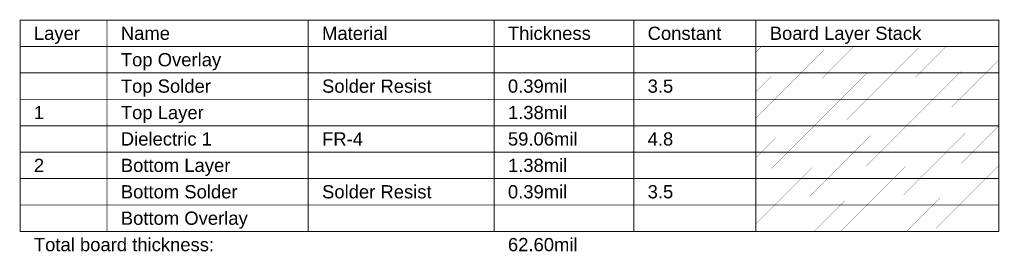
# Model space of a CAD drawing. Header units: inches. Extents: x -11 to 1110, y -7 to 455.
# Drawn here: x 707.7 to 1109.9, y 273.8 to 368.8 of the extents above; entities that cross this region are included whole.
import ezdxf

# ---------------------------------------------------------------- set-up
doc = ezdxf.new("R2010")
doc.units = ezdxf.units.IN
doc.layers.add('Fabrication Layer', color=56, linetype='Continuous')
doc.styles.add('Arial', font='', dxfattribs={"height": 0.2})
doc.styles.get('Arial').set_extended_font_data('Arial')

msp = doc.modelspace()

# ---------------------------------------------------------------- linework, layer by layer
at = {"layer": 'Fabrication Layer'}
for points in [[(707.91, 281.98, 0.381, 0.381, 0), (707.91, 368.61, 0.381, 0.381, 0)], [(707.91, 368.61, 0.381, 0.381, 0), (1109.7, 368.61, 0.381, 0.381, 0)], [(743.61, 281.98, 0.381, 0.381, 0), (743.61, 368.61, 0.381, 0.381, 0)], [(826.21, 281.98, 0.381, 0.381, 0), (826.21, 368.61, 0.381, 0.381, 0)], [(902.49, 281.98, 0.381, 0.381, 0), (902.49, 368.61, 0.381, 0.381, 0)], [(959.83, 281.98, 0.381, 0.381, 0), (959.83, 368.61, 0.381, 0.381, 0)], [(1009.96, 281.98, 0.381, 0.381, 0), (1009.96, 368.61, 0.381, 0.381, 0)], [(1109.7, 281.98, 0.381, 0.381, 0), (1109.7, 368.61, 0.381, 0.381, 0)], [(707.91, 357.78, 0.381, 0.381, 0), (1109.7, 357.78, 0.381, 0.381, 0)], [(1009.96, 355.5, 0.0254, 0.0254, 0), (1012.24, 357.78, 0.0254, 0.0254, 0)], [(1009.96, 350.08, 0.0254, 0.0254, 0), (1017.66, 357.78, 0.0254, 0.0254, 0)], [(1012.24, 346.95, 0.0254, 0.0254, 0), (1023.07, 357.78, 0.0254, 0.0254, 0)], [(1017.66, 346.95, 0.0254, 0.0254, 0), (1028.49, 357.78, 0.0254, 0.0254, 0)], [(1023.07, 346.95, 0.0254, 0.0254, 0), (1033.9, 357.78, 0.0254, 0.0254, 0)], [(1028.49, 346.95, 0.0254, 0.0254, 0), (1039.31, 357.78, 0.0254, 0.0254, 0)], [(1033.9, 346.95, 0.0254, 0.0254, 0), (1044.73, 357.78, 0.0254, 0.0254, 0)], [(1039.31, 346.95, 0.0254, 0.0254, 0), (1050.14, 357.78, 0.0254, 0.0254, 0)], [(1044.73, 346.95, 0.0254, 0.0254, 0), (1055.56, 357.78, 0.0254, 0.0254, 0)], [(1050.14, 346.95, 0.0254, 0.0254, 0), (1060.97, 357.78, 0.0254, 0.0254, 0)], [(1055.56, 346.95, 0.0254, 0.0254, 0), (1066.39, 357.78, 0.0254, 0.0254, 0)], [(1060.97, 346.95, 0.0254, 0.0254, 0), (1071.8, 357.78, 0.0254, 0.0254, 0)], [(1066.39, 346.95, 0.0254, 0.0254, 0), (1077.21, 357.78, 0.0254, 0.0254, 0)], [(1071.8, 346.95, 0.0254, 0.0254, 0), (1082.63, 357.78, 0.0254, 0.0254, 0)], [(1077.21, 346.95, 0.0254, 0.0254, 0), (1088.04, 357.78, 0.0254, 0.0254, 0)], [(1082.63, 346.95, 0.0254, 0.0254, 0), (1093.46, 357.78, 0.0254, 0.0254, 0)], [(1088.04, 346.95, 0.0254, 0.0254, 0), (1098.87, 357.78, 0.0254, 0.0254, 0)], [(1093.46, 346.95, 0.0254, 0.0254, 0), (1104.28, 357.78, 0.0254, 0.0254, 0)], [(1098.87, 346.95, 0.0254, 0.0254, 0), (1109.7, 357.78, 0.0254, 0.0254, 0)], [(1104.28, 346.95, 0.0254, 0.0254, 0), (1109.7, 352.37, 0.0254, 0.0254, 0)], [(707.91, 346.95, 0.381, 0.381, 0), (743.61, 346.95, 0.381, 0.381, 0)], [(743.61, 346.95, 0.381, 0.381, 0), (826.21, 346.95, 0.381, 0.381, 0)], [(826.21, 346.95, 0.381, 0.381, 0), (902.49, 346.95, 0.381, 0.381, 0)], [(902.49, 346.95, 0.381, 0.381, 0), (959.83, 346.95, 0.381, 0.381, 0)], [(959.83, 346.95, 0.381, 0.381, 0), (1009.96, 346.95, 0.381, 0.381, 0)], [(1009.96, 346.95, 0.381, 0.381, 0), (1109.7, 346.95, 0.381, 0.381, 0)], [(1009.96, 344.67, 0.0254, 0.0254, 0), (1012.24, 346.95, 0.0254, 0.0254, 0)], [(1009.96, 339.25, 0.0254, 0.0254, 0), (1017.66, 346.95, 0.0254, 0.0254, 0)], [(1012.24, 336.12, 0.0254, 0.0254, 0), (1023.07, 346.95, 0.0254, 0.0254, 0)], [(1017.66, 336.12, 0.0254, 0.0254, 0), (1028.49, 346.95, 0.0254, 0.0254, 0)], [(1023.07, 336.12, 0.0254, 0.0254, 0), (1033.9, 346.95, 0.0254, 0.0254, 0)], [(1028.49, 336.12, 0.0254, 0.0254, 0), (1039.31, 346.95, 0.0254, 0.0254, 0)], [(1033.9, 336.12, 0.0254, 0.0254, 0), (1044.73, 346.95, 0.0254, 0.0254, 0)], [(1039.31, 336.12, 0.0254, 0.0254, 0), (1050.14, 346.95, 0.0254, 0.0254, 0)], [(1044.73, 336.12, 0.0254, 0.0254, 0), (1055.56, 346.95, 0.0254, 0.0254, 0)], [(1050.14, 336.12, 0.0254, 0.0254, 0), (1060.97, 346.95, 0.0254, 0.0254, 0)], [(1055.56, 336.12, 0.0254, 0.0254, 0), (1066.39, 346.95, 0.0254, 0.0254, 0)], [(1060.97, 336.12, 0.0254, 0.0254, 0), (1071.8, 346.95, 0.0254, 0.0254, 0)], [(1066.39, 336.12, 0.0254, 0.0254, 0), (1077.21, 346.95, 0.0254, 0.0254, 0)], [(1071.8, 336.12, 0.0254, 0.0254, 0), (1082.63, 346.95, 0.0254, 0.0254, 0)], [(1077.21, 336.12, 0.0254, 0.0254, 0), (1088.04, 346.95, 0.0254, 0.0254, 0)], [(1082.63, 336.12, 0.0254, 0.0254, 0), (1093.46, 346.95, 0.0254, 0.0254, 0)], [(1088.04, 336.12, 0.0254, 0.0254, 0), (1098.87, 346.95, 0.0254, 0.0254, 0)], [(1093.46, 336.12, 0.0254, 0.0254, 0), (1104.28, 346.95, 0.0254, 0.0254, 0)], [(1098.87, 336.12, 0.0254, 0.0254, 0), (1109.7, 346.95, 0.0254, 0.0254, 0)], [(1104.28, 336.12, 0.0254, 0.0254, 0), (1109.7, 341.54, 0.0254, 0.0254, 0)], [(707.91, 336.12, 0.381, 0.381, 0), (743.61, 336.12, 0.381, 0.381, 0)], [(743.61, 336.12, 0.381, 0.381, 0), (826.21, 336.12, 0.381, 0.381, 0)], [(826.21, 336.12, 0.381, 0.381, 0), (902.49, 336.12, 0.381, 0.381, 0)], [(902.49, 336.12, 0.381, 0.381, 0), (959.83, 336.12, 0.381, 0.381, 0)], [(959.83, 336.12, 0.381, 0.381, 0), (1009.96, 336.12, 0.381, 0.381, 0)], [(1009.96, 336.12, 0.381, 0.381, 0), (1109.7, 336.12, 0.381, 0.381, 0)], [(1009.96, 333.84, 0.0254, 0.0254, 0), (1012.24, 336.12, 0.0254, 0.0254, 0)], [(1009.96, 328.43, 0.0254, 0.0254, 0), (1017.66, 336.12, 0.0254, 0.0254, 0)], [(1012.24, 325.3, 0.0254, 0.0254, 0), (1023.07, 336.12, 0.0254, 0.0254, 0)], [(1017.66, 325.3, 0.0254, 0.0254, 0), (1028.49, 336.12, 0.0254, 0.0254, 0)], [(1023.07, 325.3, 0.0254, 0.0254, 0), (1033.9, 336.12, 0.0254, 0.0254, 0)], [(1028.49, 325.3, 0.0254, 0.0254, 0), (1039.31, 336.12, 0.0254, 0.0254, 0)], [(1033.9, 325.3, 0.0254, 0.0254, 0), (1044.73, 336.12, 0.0254, 0.0254, 0)], [(1039.31, 325.3, 0.0254, 0.0254, 0), (1050.14, 336.12, 0.0254, 0.0254, 0)], [(1044.73, 325.3, 0.0254, 0.0254, 0), (1055.56, 336.12, 0.0254, 0.0254, 0)], [(1050.14, 325.3, 0.0254, 0.0254, 0), (1060.97, 336.12, 0.0254, 0.0254, 0)], [(1055.56, 325.3, 0.0254, 0.0254, 0), (1066.39, 336.12, 0.0254, 0.0254, 0)], [(1060.97, 325.3, 0.0254, 0.0254, 0), (1071.8, 336.12, 0.0254, 0.0254, 0)], [(1066.39, 325.3, 0.0254, 0.0254, 0), (1077.21, 336.12, 0.0254, 0.0254, 0)], [(1071.8, 325.3, 0.0254, 0.0254, 0), (1082.63, 336.12, 0.0254, 0.0254, 0)], [(1077.21, 325.3, 0.0254, 0.0254, 0), (1088.04, 336.12, 0.0254, 0.0254, 0)], [(1082.63, 325.3, 0.0254, 0.0254, 0), (1093.46, 336.12, 0.0254, 0.0254, 0)], [(1088.04, 325.3, 0.0254, 0.0254, 0), (1098.87, 336.12, 0.0254, 0.0254, 0)], [(1093.46, 325.3, 0.0254, 0.0254, 0), (1104.28, 336.12, 0.0254, 0.0254, 0)], [(1098.87, 325.3, 0.0254, 0.0254, 0), (1109.7, 336.12, 0.0254, 0.0254, 0)], [(1104.28, 325.3, 0.0254, 0.0254, 0), (1109.7, 330.71, 0.0254, 0.0254, 0)], [(707.91, 325.3, 0.381, 0.381, 0), (743.61, 325.3, 0.381, 0.381, 0)], [(743.61, 325.3, 0.381, 0.381, 0), (826.21, 325.3, 0.381, 0.381, 0)], [(826.21, 325.3, 0.381, 0.381, 0), (902.49, 325.3, 0.381, 0.381, 0)], [(902.49, 325.3, 0.381, 0.381, 0), (959.83, 325.3, 0.381, 0.381, 0)], [(959.83, 325.3, 0.381, 0.381, 0), (1009.96, 325.3, 0.381, 0.381, 0)], [(1009.96, 325.3, 0.381, 0.381, 0), (1109.7, 325.3, 0.381, 0.381, 0)], [(1009.96, 323.01, 0.0254, 0.0254, 0), (1012.24, 325.3, 0.0254, 0.0254, 0)], [(1009.96, 317.6, 0.0254, 0.0254, 0), (1017.66, 325.3, 0.0254, 0.0254, 0)], [(1012.24, 314.47, 0.0254, 0.0254, 0), (1023.07, 325.3, 0.0254, 0.0254, 0)], [(1017.66, 314.47, 0.0254, 0.0254, 0), (1028.49, 325.3, 0.0254, 0.0254, 0)], [(1023.07, 314.47, 0.0254, 0.0254, 0), (1033.9, 325.3, 0.0254, 0.0254, 0)], [(1028.49, 314.47, 0.0254, 0.0254, 0), (1039.31, 325.3, 0.0254, 0.0254, 0)], [(1033.9, 314.47, 0.0254, 0.0254, 0), (1044.73, 325.3, 0.0254, 0.0254, 0)], [(1039.31, 314.47, 0.0254, 0.0254, 0), (1050.14, 325.3, 0.0254, 0.0254, 0)], [(1044.73, 314.47, 0.0254, 0.0254, 0), (1055.56, 325.3, 0.0254, 0.0254, 0)], [(1050.14, 314.47, 0.0254, 0.0254, 0), (1060.97, 325.3, 0.0254, 0.0254, 0)], [(1055.56, 314.47, 0.0254, 0.0254, 0), (1066.39, 325.3, 0.0254, 0.0254, 0)], [(1060.97, 314.47, 0.0254, 0.0254, 0), (1071.8, 325.3, 0.0254, 0.0254, 0)], [(1066.39, 314.47, 0.0254, 0.0254, 0), (1077.21, 325.3, 0.0254, 0.0254, 0)], [(1071.8, 314.47, 0.0254, 0.0254, 0), (1082.63, 325.3, 0.0254, 0.0254, 0)], [(1077.21, 314.47, 0.0254, 0.0254, 0), (1088.04, 325.3, 0.0254, 0.0254, 0)], [(1082.63, 314.47, 0.0254, 0.0254, 0), (1093.46, 325.3, 0.0254, 0.0254, 0)], [(1088.04, 314.47, 0.0254, 0.0254, 0), (1098.87, 325.3, 0.0254, 0.0254, 0)], [(1093.46, 314.47, 0.0254, 0.0254, 0), (1104.28, 325.3, 0.0254, 0.0254, 0)], [(1098.87, 314.47, 0.0254, 0.0254, 0), (1109.7, 325.3, 0.0254, 0.0254, 0)], [(1104.28, 314.47, 0.0254, 0.0254, 0), (1109.7, 319.88, 0.0254, 0.0254, 0)], [(707.91, 314.47, 0.381, 0.381, 0), (743.61, 314.47, 0.381, 0.381, 0)], [(743.61, 314.47, 0.381, 0.381, 0), (826.21, 314.47, 0.381, 0.381, 0)], [(826.21, 314.47, 0.381, 0.381, 0), (902.49, 314.47, 0.381, 0.381, 0)], [(902.49, 314.47, 0.381, 0.381, 0), (959.83, 314.47, 0.381, 0.381, 0)], [(959.83, 314.47, 0.381, 0.381, 0), (1009.96, 314.47, 0.381, 0.381, 0)], [(1009.96, 314.47, 0.381, 0.381, 0), (1109.7, 314.47, 0.381, 0.381, 0)], [(1009.96, 312.18, 0.0254, 0.0254, 0), (1012.24, 314.47, 0.0254, 0.0254, 0)], [(1009.96, 306.77, 0.0254, 0.0254, 0), (1017.66, 314.47, 0.0254, 0.0254, 0)], [(1012.24, 303.64, 0.0254, 0.0254, 0), (1023.07, 314.47, 0.0254, 0.0254, 0)], [(1017.66, 303.64, 0.0254, 0.0254, 0), (1028.49, 314.47, 0.0254, 0.0254, 0)], [(1023.07, 303.64, 0.0254, 0.0254, 0), (1033.9, 314.47, 0.0254, 0.0254, 0)], [(1028.49, 303.64, 0.0254, 0.0254, 0), (1039.31, 314.47, 0.0254, 0.0254, 0)], [(1033.9, 303.64, 0.0254, 0.0254, 0), (1044.73, 314.47, 0.0254, 0.0254, 0)], [(1039.31, 303.64, 0.0254, 0.0254, 0), (1050.14, 314.47, 0.0254, 0.0254, 0)], [(1044.73, 303.64, 0.0254, 0.0254, 0), (1055.56, 314.47, 0.0254, 0.0254, 0)], [(1050.14, 303.64, 0.0254, 0.0254, 0), (1060.97, 314.47, 0.0254, 0.0254, 0)], [(1055.56, 303.64, 0.0254, 0.0254, 0), (1066.39, 314.47, 0.0254, 0.0254, 0)], [(1060.97, 303.64, 0.0254, 0.0254, 0), (1071.8, 314.47, 0.0254, 0.0254, 0)], [(1066.39, 303.64, 0.0254, 0.0254, 0), (1077.21, 314.47, 0.0254, 0.0254, 0)], [(1071.8, 303.64, 0.0254, 0.0254, 0), (1082.63, 314.47, 0.0254, 0.0254, 0)], [(1077.21, 303.64, 0.0254, 0.0254, 0), (1088.04, 314.47, 0.0254, 0.0254, 0)], [(1082.63, 303.64, 0.0254, 0.0254, 0), (1093.46, 314.47, 0.0254, 0.0254, 0)], [(1088.04, 303.64, 0.0254, 0.0254, 0), (1098.87, 314.47, 0.0254, 0.0254, 0)], [(1093.46, 303.64, 0.0254, 0.0254, 0), (1104.28, 314.47, 0.0254, 0.0254, 0)], [(1098.87, 303.64, 0.0254, 0.0254, 0), (1109.7, 314.47, 0.0254, 0.0254, 0)], [(1104.28, 303.64, 0.0254, 0.0254, 0), (1109.7, 309.05, 0.0254, 0.0254, 0)], [(707.91, 303.64, 0.381, 0.381, 0), (743.61, 303.64, 0.381, 0.381, 0)], [(743.61, 303.64, 0.381, 0.381, 0), (826.21, 303.64, 0.381, 0.381, 0)], [(826.21, 303.64, 0.381, 0.381, 0), (902.49, 303.64, 0.381, 0.381, 0)], [(902.49, 303.64, 0.381, 0.381, 0), (959.83, 303.64, 0.381, 0.381, 0)], [(959.83, 303.64, 0.381, 0.381, 0), (1009.96, 303.64, 0.381, 0.381, 0)], [(1009.96, 303.64, 0.381, 0.381, 0), (1109.7, 303.64, 0.381, 0.381, 0)], [(1009.96, 301.35, 0.0254, 0.0254, 0), (1012.24, 303.64, 0.0254, 0.0254, 0)], [(1009.96, 295.94, 0.0254, 0.0254, 0), (1017.66, 303.64, 0.0254, 0.0254, 0)], [(1012.24, 292.81, 0.0254, 0.0254, 0), (1023.07, 303.64, 0.0254, 0.0254, 0)], [(1017.66, 292.81, 0.0254, 0.0254, 0), (1028.49, 303.64, 0.0254, 0.0254, 0)], [(1023.07, 292.81, 0.0254, 0.0254, 0), (1033.9, 303.64, 0.0254, 0.0254, 0)], [(1028.49, 292.81, 0.0254, 0.0254, 0), (1039.31, 303.64, 0.0254, 0.0254, 0)], [(1033.9, 292.81, 0.0254, 0.0254, 0), (1044.73, 303.64, 0.0254, 0.0254, 0)], [(1039.31, 292.81, 0.0254, 0.0254, 0), (1050.14, 303.64, 0.0254, 0.0254, 0)], [(1044.73, 292.81, 0.0254, 0.0254, 0), (1055.56, 303.64, 0.0254, 0.0254, 0)], [(1050.14, 292.81, 0.0254, 0.0254, 0), (1060.97, 303.64, 0.0254, 0.0254, 0)], [(1055.56, 292.81, 0.0254, 0.0254, 0), (1066.39, 303.64, 0.0254, 0.0254, 0)], [(1060.97, 292.81, 0.0254, 0.0254, 0), (1071.8, 303.64, 0.0254, 0.0254, 0)], [(1066.39, 292.81, 0.0254, 0.0254, 0), (1077.21, 303.64, 0.0254, 0.0254, 0)], [(1071.8, 292.81, 0.0254, 0.0254, 0), (1082.63, 303.64, 0.0254, 0.0254, 0)], [(1077.21, 292.81, 0.0254, 0.0254, 0), (1088.04, 303.64, 0.0254, 0.0254, 0)], [(1082.63, 292.81, 0.0254, 0.0254, 0), (1093.46, 303.64, 0.0254, 0.0254, 0)], [(1088.04, 292.81, 0.0254, 0.0254, 0), (1098.87, 303.64, 0.0254, 0.0254, 0)], [(1093.46, 292.81, 0.0254, 0.0254, 0), (1104.28, 303.64, 0.0254, 0.0254, 0)], [(1098.87, 292.81, 0.0254, 0.0254, 0), (1109.7, 303.64, 0.0254, 0.0254, 0)], [(1104.28, 292.81, 0.0254, 0.0254, 0), (1109.7, 298.22, 0.0254, 0.0254, 0)], [(707.91, 292.81, 0.381, 0.381, 0), (743.61, 292.81, 0.381, 0.381, 0)], [(743.61, 292.81, 0.381, 0.381, 0), (826.21, 292.81, 0.381, 0.381, 0)], [(826.21, 292.81, 0.381, 0.381, 0), (902.49, 292.81, 0.381, 0.381, 0)], [(902.49, 292.81, 0.381, 0.381, 0), (959.83, 292.81, 0.381, 0.381, 0)], [(959.83, 292.81, 0.381, 0.381, 0), (1009.96, 292.81, 0.381, 0.381, 0)], [(1009.96, 292.81, 0.381, 0.381, 0), (1109.7, 292.81, 0.381, 0.381, 0)], [(1009.96, 290.53, 0.0254, 0.0254, 0), (1012.24, 292.81, 0.0254, 0.0254, 0)], [(1009.96, 285.11, 0.0254, 0.0254, 0), (1017.66, 292.81, 0.0254, 0.0254, 0)], [(1012.24, 281.98, 0.0254, 0.0254, 0), (1023.07, 292.81, 0.0254, 0.0254, 0)], [(1017.66, 281.98, 0.0254, 0.0254, 0), (1028.49, 292.81, 0.0254, 0.0254, 0)], [(1023.07, 281.98, 0.0254, 0.0254, 0), (1033.9, 292.81, 0.0254, 0.0254, 0)], [(1028.49, 281.98, 0.0254, 0.0254, 0), (1039.31, 292.81, 0.0254, 0.0254, 0)], [(1033.9, 281.98, 0.0254, 0.0254, 0), (1044.73, 292.81, 0.0254, 0.0254, 0)], [(1039.31, 281.98, 0.0254, 0.0254, 0), (1050.14, 292.81, 0.0254, 0.0254, 0)], [(1044.73, 281.98, 0.0254, 0.0254, 0), (1055.56, 292.81, 0.0254, 0.0254, 0)], [(1050.14, 281.98, 0.0254, 0.0254, 0), (1060.97, 292.81, 0.0254, 0.0254, 0)], [(1055.56, 281.98, 0.0254, 0.0254, 0), (1066.39, 292.81, 0.0254, 0.0254, 0)], [(1060.97, 281.98, 0.0254, 0.0254, 0), (1071.8, 292.81, 0.0254, 0.0254, 0)], [(1066.39, 281.98, 0.0254, 0.0254, 0), (1077.21, 292.81, 0.0254, 0.0254, 0)], [(1071.8, 281.98, 0.0254, 0.0254, 0), (1082.63, 292.81, 0.0254, 0.0254, 0)], [(1077.21, 281.98, 0.0254, 0.0254, 0), (1088.04, 292.81, 0.0254, 0.0254, 0)], [(1082.63, 281.98, 0.0254, 0.0254, 0), (1093.46, 292.81, 0.0254, 0.0254, 0)], [(1088.04, 281.98, 0.0254, 0.0254, 0), (1098.87, 292.81, 0.0254, 0.0254, 0)], [(1093.46, 281.98, 0.0254, 0.0254, 0), (1104.28, 292.81, 0.0254, 0.0254, 0)], [(1098.87, 281.98, 0.0254, 0.0254, 0), (1109.7, 292.81, 0.0254, 0.0254, 0)], [(1104.28, 281.98, 0.0254, 0.0254, 0), (1109.7, 287.4, 0.0254, 0.0254, 0)], [(707.91, 281.98, 0.381, 0.381, 0), (743.61, 281.98, 0.381, 0.381, 0)], [(743.61, 281.98, 0.381, 0.381, 0), (826.21, 281.98, 0.381, 0.381, 0)], [(826.21, 281.98, 0.381, 0.381, 0), (902.49, 281.98, 0.381, 0.381, 0)], [(902.49, 281.98, 0.381, 0.381, 0), (959.83, 281.98, 0.381, 0.381, 0)], [(959.83, 281.98, 0.381, 0.381, 0), (1009.96, 281.98, 0.381, 0.381, 0)], [(1009.96, 281.98, 0.381, 0.381, 0), (1109.7, 281.98, 0.381, 0.381, 0)]]:
    msp.add_lwpolyline(points, format="xyseb", dxfattribs=at)
for points in [[(707.82, 368.61, 0.191, 0.191, 1), (708.01, 368.61, 0.191, 0.191, 1)], [(707.82, 368.61, 0.191, 0.191, 1), (708.01, 368.61, 0.191, 0.191, 1)], [(743.51, 368.61, 0.191, 0.191, 1), (743.7, 368.61, 0.191, 0.191, 1)], [(826.11, 368.61, 0.191, 0.191, 1), (826.3, 368.61, 0.191, 0.191, 1)], [(902.4, 368.61, 0.191, 0.191, 1), (902.59, 368.61, 0.191, 0.191, 1)], [(959.74, 368.61, 0.191, 0.191, 1), (959.93, 368.61, 0.191, 0.191, 1)], [(1009.86, 368.61, 0.191, 0.191, 1), (1010.05, 368.61, 0.191, 0.191, 1)], [(1109.6, 368.61, 0.191, 0.191, 1), (1109.79, 368.61, 0.191, 0.191, 1)], [(1109.6, 368.61, 0.191, 0.191, 1), (1109.79, 368.61, 0.191, 0.191, 1)], [(707.82, 357.78, 0.191, 0.191, 1), (708.01, 357.78, 0.191, 0.191, 1)], [(1109.6, 357.78, 0.191, 0.191, 1), (1109.79, 357.78, 0.191, 0.191, 1)], [(1009.95, 355.5, 0.0127, 0.0127, 1), (1009.97, 355.5, 0.0127, 0.0127, 1)], [(1012.24, 357.78, 0.0127, 0.0127, 1), (1012.25, 357.78, 0.0127, 0.0127, 1)], [(1017.65, 357.78, 0.0127, 0.0127, 1), (1017.66, 357.78, 0.0127, 0.0127, 1)], [(1023.07, 357.78, 0.0127, 0.0127, 1), (1023.08, 357.78, 0.0127, 0.0127, 1)], [(1028.48, 357.78, 0.0127, 0.0127, 1), (1028.49, 357.78, 0.0127, 0.0127, 1)], [(1033.89, 357.78, 0.0127, 0.0127, 1), (1033.91, 357.78, 0.0127, 0.0127, 1)], [(1039.31, 357.78, 0.0127, 0.0127, 1), (1039.32, 357.78, 0.0127, 0.0127, 1)], [(1044.72, 357.78, 0.0127, 0.0127, 1), (1044.73, 357.78, 0.0127, 0.0127, 1)], [(1050.14, 357.78, 0.0127, 0.0127, 1), (1050.15, 357.78, 0.0127, 0.0127, 1)], [(1055.55, 357.78, 0.0127, 0.0127, 1), (1055.56, 357.78, 0.0127, 0.0127, 1)], [(1060.96, 357.78, 0.0127, 0.0127, 1), (1060.98, 357.78, 0.0127, 0.0127, 1)], [(1066.38, 357.78, 0.0127, 0.0127, 1), (1066.39, 357.78, 0.0127, 0.0127, 1)], [(1071.79, 357.78, 0.0127, 0.0127, 1), (1071.81, 357.78, 0.0127, 0.0127, 1)], [(1077.21, 357.78, 0.0127, 0.0127, 1), (1077.22, 357.78, 0.0127, 0.0127, 1)], [(1082.62, 357.78, 0.0127, 0.0127, 1), (1082.63, 357.78, 0.0127, 0.0127, 1)], [(1088.04, 357.78, 0.0127, 0.0127, 1), (1088.05, 357.78, 0.0127, 0.0127, 1)], [(1093.45, 357.78, 0.0127, 0.0127, 1), (1093.46, 357.78, 0.0127, 0.0127, 1)], [(1098.86, 357.78, 0.0127, 0.0127, 1), (1098.88, 357.78, 0.0127, 0.0127, 1)], [(1104.28, 357.78, 0.0127, 0.0127, 1), (1104.29, 357.78, 0.0127, 0.0127, 1)], [(1109.69, 357.78, 0.0127, 0.0127, 1), (1109.71, 357.78, 0.0127, 0.0127, 1)], [(1009.95, 350.08, 0.0127, 0.0127, 1), (1009.97, 350.08, 0.0127, 0.0127, 1)], [(1109.69, 352.37, 0.0127, 0.0127, 1), (1109.71, 352.37, 0.0127, 0.0127, 1)], [(707.82, 346.95, 0.191, 0.191, 1), (708.01, 346.95, 0.191, 0.191, 1)], [(743.51, 346.95, 0.191, 0.191, 1), (743.7, 346.95, 0.191, 0.191, 1)], [(743.51, 346.95, 0.191, 0.191, 1), (743.7, 346.95, 0.191, 0.191, 1)], [(826.11, 346.95, 0.191, 0.191, 1), (826.3, 346.95, 0.191, 0.191, 1)], [(826.11, 346.95, 0.191, 0.191, 1), (826.3, 346.95, 0.191, 0.191, 1)], [(902.4, 346.95, 0.191, 0.191, 1), (902.59, 346.95, 0.191, 0.191, 1)], [(902.4, 346.95, 0.191, 0.191, 1), (902.59, 346.95, 0.191, 0.191, 1)], [(959.74, 346.95, 0.191, 0.191, 1), (959.93, 346.95, 0.191, 0.191, 1)], [(959.74, 346.95, 0.191, 0.191, 1), (959.93, 346.95, 0.191, 0.191, 1)], [(1009.86, 346.95, 0.191, 0.191, 1), (1010.05, 346.95, 0.191, 0.191, 1)], [(1009.86, 346.95, 0.191, 0.191, 1), (1010.05, 346.95, 0.191, 0.191, 1)], [(1012.24, 346.95, 0.0127, 0.0127, 1), (1012.25, 346.95, 0.0127, 0.0127, 1)], [(1012.24, 346.95, 0.0127, 0.0127, 1), (1012.25, 346.95, 0.0127, 0.0127, 1)], [(1017.65, 346.95, 0.0127, 0.0127, 1), (1017.66, 346.95, 0.0127, 0.0127, 1)], [(1017.65, 346.95, 0.0127, 0.0127, 1), (1017.66, 346.95, 0.0127, 0.0127, 1)], [(1023.07, 346.95, 0.0127, 0.0127, 1), (1023.08, 346.95, 0.0127, 0.0127, 1)], [(1023.07, 346.95, 0.0127, 0.0127, 1), (1023.08, 346.95, 0.0127, 0.0127, 1)], [(1028.48, 346.95, 0.0127, 0.0127, 1), (1028.49, 346.95, 0.0127, 0.0127, 1)], [(1028.48, 346.95, 0.0127, 0.0127, 1), (1028.49, 346.95, 0.0127, 0.0127, 1)], [(1033.89, 346.95, 0.0127, 0.0127, 1), (1033.91, 346.95, 0.0127, 0.0127, 1)], [(1033.89, 346.95, 0.0127, 0.0127, 1), (1033.91, 346.95, 0.0127, 0.0127, 1)], [(1039.31, 346.95, 0.0127, 0.0127, 1), (1039.32, 346.95, 0.0127, 0.0127, 1)], [(1039.31, 346.95, 0.0127, 0.0127, 1), (1039.32, 346.95, 0.0127, 0.0127, 1)], [(1044.72, 346.95, 0.0127, 0.0127, 1), (1044.73, 346.95, 0.0127, 0.0127, 1)], [(1044.72, 346.95, 0.0127, 0.0127, 1), (1044.73, 346.95, 0.0127, 0.0127, 1)], [(1050.14, 346.95, 0.0127, 0.0127, 1), (1050.15, 346.95, 0.0127, 0.0127, 1)], [(1050.14, 346.95, 0.0127, 0.0127, 1), (1050.15, 346.95, 0.0127, 0.0127, 1)], [(1055.55, 346.95, 0.0127, 0.0127, 1), (1055.56, 346.95, 0.0127, 0.0127, 1)], [(1055.55, 346.95, 0.0127, 0.0127, 1), (1055.56, 346.95, 0.0127, 0.0127, 1)], [(1060.96, 346.95, 0.0127, 0.0127, 1), (1060.98, 346.95, 0.0127, 0.0127, 1)], [(1060.96, 346.95, 0.0127, 0.0127, 1), (1060.98, 346.95, 0.0127, 0.0127, 1)], [(1066.38, 346.95, 0.0127, 0.0127, 1), (1066.39, 346.95, 0.0127, 0.0127, 1)], [(1066.38, 346.95, 0.0127, 0.0127, 1), (1066.39, 346.95, 0.0127, 0.0127, 1)], [(1071.79, 346.95, 0.0127, 0.0127, 1), (1071.81, 346.95, 0.0127, 0.0127, 1)], [(1071.79, 346.95, 0.0127, 0.0127, 1), (1071.81, 346.95, 0.0127, 0.0127, 1)], [(1077.21, 346.95, 0.0127, 0.0127, 1), (1077.22, 346.95, 0.0127, 0.0127, 1)], [(1077.21, 346.95, 0.0127, 0.0127, 1), (1077.22, 346.95, 0.0127, 0.0127, 1)], [(1082.62, 346.95, 0.0127, 0.0127, 1), (1082.63, 346.95, 0.0127, 0.0127, 1)], [(1082.62, 346.95, 0.0127, 0.0127, 1), (1082.63, 346.95, 0.0127, 0.0127, 1)], [(1088.04, 346.95, 0.0127, 0.0127, 1), (1088.05, 346.95, 0.0127, 0.0127, 1)], [(1088.04, 346.95, 0.0127, 0.0127, 1), (1088.05, 346.95, 0.0127, 0.0127, 1)], [(1093.45, 346.95, 0.0127, 0.0127, 1), (1093.46, 346.95, 0.0127, 0.0127, 1)], [(1093.45, 346.95, 0.0127, 0.0127, 1), (1093.46, 346.95, 0.0127, 0.0127, 1)], [(1098.86, 346.95, 0.0127, 0.0127, 1), (1098.88, 346.95, 0.0127, 0.0127, 1)], [(1098.86, 346.95, 0.0127, 0.0127, 1), (1098.88, 346.95, 0.0127, 0.0127, 1)], [(1104.28, 346.95, 0.0127, 0.0127, 1), (1104.29, 346.95, 0.0127, 0.0127, 1)], [(1104.28, 346.95, 0.0127, 0.0127, 1), (1104.29, 346.95, 0.0127, 0.0127, 1)], [(1109.6, 346.95, 0.191, 0.191, 1), (1109.79, 346.95, 0.191, 0.191, 1)], [(1109.69, 346.95, 0.0127, 0.0127, 1), (1109.71, 346.95, 0.0127, 0.0127, 1)], [(1009.95, 344.67, 0.0127, 0.0127, 1), (1009.97, 344.67, 0.0127, 0.0127, 1)], [(1009.95, 339.25, 0.0127, 0.0127, 1), (1009.97, 339.25, 0.0127, 0.0127, 1)], [(1109.69, 341.54, 0.0127, 0.0127, 1), (1109.71, 341.54, 0.0127, 0.0127, 1)], [(707.82, 336.12, 0.191, 0.191, 1), (708.01, 336.12, 0.191, 0.191, 1)], [(743.51, 336.12, 0.191, 0.191, 1), (743.7, 336.12, 0.191, 0.191, 1)], [(743.51, 336.12, 0.191, 0.191, 1), (743.7, 336.12, 0.191, 0.191, 1)], [(826.11, 336.12, 0.191, 0.191, 1), (826.3, 336.12, 0.191, 0.191, 1)], [(826.11, 336.12, 0.191, 0.191, 1), (826.3, 336.12, 0.191, 0.191, 1)], [(902.4, 336.12, 0.191, 0.191, 1), (902.59, 336.12, 0.191, 0.191, 1)], [(902.4, 336.12, 0.191, 0.191, 1), (902.59, 336.12, 0.191, 0.191, 1)], [(959.74, 336.12, 0.191, 0.191, 1), (959.93, 336.12, 0.191, 0.191, 1)], [(959.74, 336.12, 0.191, 0.191, 1), (959.93, 336.12, 0.191, 0.191, 1)], [(1009.86, 336.12, 0.191, 0.191, 1), (1010.05, 336.12, 0.191, 0.191, 1)], [(1009.86, 336.12, 0.191, 0.191, 1), (1010.05, 336.12, 0.191, 0.191, 1)], [(1009.95, 333.84, 0.0127, 0.0127, 1), (1009.97, 333.84, 0.0127, 0.0127, 1)], [(1012.24, 336.12, 0.0127, 0.0127, 1), (1012.25, 336.12, 0.0127, 0.0127, 1)], [(1012.24, 336.12, 0.0127, 0.0127, 1), (1012.25, 336.12, 0.0127, 0.0127, 1)], [(1017.65, 336.12, 0.0127, 0.0127, 1), (1017.66, 336.12, 0.0127, 0.0127, 1)], [(1017.65, 336.12, 0.0127, 0.0127, 1), (1017.66, 336.12, 0.0127, 0.0127, 1)], [(1023.07, 336.12, 0.0127, 0.0127, 1), (1023.08, 336.12, 0.0127, 0.0127, 1)], [(1023.07, 336.12, 0.0127, 0.0127, 1), (1023.08, 336.12, 0.0127, 0.0127, 1)], [(1028.48, 336.12, 0.0127, 0.0127, 1), (1028.49, 336.12, 0.0127, 0.0127, 1)], [(1028.48, 336.12, 0.0127, 0.0127, 1), (1028.49, 336.12, 0.0127, 0.0127, 1)], [(1033.89, 336.12, 0.0127, 0.0127, 1), (1033.91, 336.12, 0.0127, 0.0127, 1)], [(1033.89, 336.12, 0.0127, 0.0127, 1), (1033.91, 336.12, 0.0127, 0.0127, 1)], [(1039.31, 336.12, 0.0127, 0.0127, 1), (1039.32, 336.12, 0.0127, 0.0127, 1)], [(1039.31, 336.12, 0.0127, 0.0127, 1), (1039.32, 336.12, 0.0127, 0.0127, 1)], [(1044.72, 336.12, 0.0127, 0.0127, 1), (1044.73, 336.12, 0.0127, 0.0127, 1)], [(1044.72, 336.12, 0.0127, 0.0127, 1), (1044.73, 336.12, 0.0127, 0.0127, 1)], [(1050.14, 336.12, 0.0127, 0.0127, 1), (1050.15, 336.12, 0.0127, 0.0127, 1)], [(1050.14, 336.12, 0.0127, 0.0127, 1), (1050.15, 336.12, 0.0127, 0.0127, 1)], [(1055.55, 336.12, 0.0127, 0.0127, 1), (1055.56, 336.12, 0.0127, 0.0127, 1)], [(1055.55, 336.12, 0.0127, 0.0127, 1), (1055.56, 336.12, 0.0127, 0.0127, 1)], [(1060.96, 336.12, 0.0127, 0.0127, 1), (1060.98, 336.12, 0.0127, 0.0127, 1)], [(1060.96, 336.12, 0.0127, 0.0127, 1), (1060.98, 336.12, 0.0127, 0.0127, 1)], [(1066.38, 336.12, 0.0127, 0.0127, 1), (1066.39, 336.12, 0.0127, 0.0127, 1)], [(1066.38, 336.12, 0.0127, 0.0127, 1), (1066.39, 336.12, 0.0127, 0.0127, 1)], [(1071.79, 336.12, 0.0127, 0.0127, 1), (1071.81, 336.12, 0.0127, 0.0127, 1)], [(1071.79, 336.12, 0.0127, 0.0127, 1), (1071.81, 336.12, 0.0127, 0.0127, 1)], [(1077.21, 336.12, 0.0127, 0.0127, 1), (1077.22, 336.12, 0.0127, 0.0127, 1)], [(1077.21, 336.12, 0.0127, 0.0127, 1), (1077.22, 336.12, 0.0127, 0.0127, 1)], [(1082.62, 336.12, 0.0127, 0.0127, 1), (1082.63, 336.12, 0.0127, 0.0127, 1)], [(1082.62, 336.12, 0.0127, 0.0127, 1), (1082.63, 336.12, 0.0127, 0.0127, 1)], [(1088.04, 336.12, 0.0127, 0.0127, 1), (1088.05, 336.12, 0.0127, 0.0127, 1)], [(1088.04, 336.12, 0.0127, 0.0127, 1), (1088.05, 336.12, 0.0127, 0.0127, 1)], [(1093.45, 336.12, 0.0127, 0.0127, 1), (1093.46, 336.12, 0.0127, 0.0127, 1)], [(1093.45, 336.12, 0.0127, 0.0127, 1), (1093.46, 336.12, 0.0127, 0.0127, 1)], [(1098.86, 336.12, 0.0127, 0.0127, 1), (1098.88, 336.12, 0.0127, 0.0127, 1)], [(1098.86, 336.12, 0.0127, 0.0127, 1), (1098.88, 336.12, 0.0127, 0.0127, 1)], [(1104.28, 336.12, 0.0127, 0.0127, 1), (1104.29, 336.12, 0.0127, 0.0127, 1)], [(1104.28, 336.12, 0.0127, 0.0127, 1), (1104.29, 336.12, 0.0127, 0.0127, 1)], [(1109.6, 336.12, 0.191, 0.191, 1), (1109.79, 336.12, 0.191, 0.191, 1)], [(1109.69, 336.12, 0.0127, 0.0127, 1), (1109.71, 336.12, 0.0127, 0.0127, 1)], [(1109.69, 330.71, 0.0127, 0.0127, 1), (1109.71, 330.71, 0.0127, 0.0127, 1)], [(1009.95, 328.43, 0.0127, 0.0127, 1), (1009.97, 328.43, 0.0127, 0.0127, 1)], [(707.82, 325.3, 0.191, 0.191, 1), (708.01, 325.3, 0.191, 0.191, 1)], [(743.51, 325.3, 0.191, 0.191, 1), (743.7, 325.3, 0.191, 0.191, 1)], [(743.51, 325.3, 0.191, 0.191, 1), (743.7, 325.3, 0.191, 0.191, 1)], [(826.11, 325.3, 0.191, 0.191, 1), (826.3, 325.3, 0.191, 0.191, 1)], [(826.11, 325.3, 0.191, 0.191, 1), (826.3, 325.3, 0.191, 0.191, 1)], [(902.4, 325.3, 0.191, 0.191, 1), (902.59, 325.3, 0.191, 0.191, 1)], [(902.4, 325.3, 0.191, 0.191, 1), (902.59, 325.3, 0.191, 0.191, 1)], [(959.74, 325.3, 0.191, 0.191, 1), (959.93, 325.3, 0.191, 0.191, 1)], [(959.74, 325.3, 0.191, 0.191, 1), (959.93, 325.3, 0.191, 0.191, 1)], [(1009.86, 325.3, 0.191, 0.191, 1), (1010.05, 325.3, 0.191, 0.191, 1)], [(1009.86, 325.3, 0.191, 0.191, 1), (1010.05, 325.3, 0.191, 0.191, 1)], [(1009.95, 323.01, 0.0127, 0.0127, 1), (1009.97, 323.01, 0.0127, 0.0127, 1)], [(1012.24, 325.3, 0.0127, 0.0127, 1), (1012.25, 325.3, 0.0127, 0.0127, 1)], [(1012.24, 325.3, 0.0127, 0.0127, 1), (1012.25, 325.3, 0.0127, 0.0127, 1)], [(1017.65, 325.3, 0.0127, 0.0127, 1), (1017.66, 325.3, 0.0127, 0.0127, 1)], [(1017.65, 325.3, 0.0127, 0.0127, 1), (1017.66, 325.3, 0.0127, 0.0127, 1)], [(1023.07, 325.3, 0.0127, 0.0127, 1), (1023.08, 325.3, 0.0127, 0.0127, 1)], [(1023.07, 325.3, 0.0127, 0.0127, 1), (1023.08, 325.3, 0.0127, 0.0127, 1)], [(1028.48, 325.3, 0.0127, 0.0127, 1), (1028.49, 325.3, 0.0127, 0.0127, 1)], [(1028.48, 325.3, 0.0127, 0.0127, 1), (1028.49, 325.3, 0.0127, 0.0127, 1)], [(1033.89, 325.3, 0.0127, 0.0127, 1), (1033.91, 325.3, 0.0127, 0.0127, 1)], [(1033.89, 325.3, 0.0127, 0.0127, 1), (1033.91, 325.3, 0.0127, 0.0127, 1)], [(1039.31, 325.3, 0.0127, 0.0127, 1), (1039.32, 325.3, 0.0127, 0.0127, 1)], [(1039.31, 325.3, 0.0127, 0.0127, 1), (1039.32, 325.3, 0.0127, 0.0127, 1)], [(1044.72, 325.3, 0.0127, 0.0127, 1), (1044.73, 325.3, 0.0127, 0.0127, 1)], [(1044.72, 325.3, 0.0127, 0.0127, 1), (1044.73, 325.3, 0.0127, 0.0127, 1)], [(1050.14, 325.3, 0.0127, 0.0127, 1), (1050.15, 325.3, 0.0127, 0.0127, 1)], [(1050.14, 325.3, 0.0127, 0.0127, 1), (1050.15, 325.3, 0.0127, 0.0127, 1)], [(1055.55, 325.3, 0.0127, 0.0127, 1), (1055.56, 325.3, 0.0127, 0.0127, 1)], [(1055.55, 325.3, 0.0127, 0.0127, 1), (1055.56, 325.3, 0.0127, 0.0127, 1)], [(1060.96, 325.3, 0.0127, 0.0127, 1), (1060.98, 325.3, 0.0127, 0.0127, 1)], [(1060.96, 325.3, 0.0127, 0.0127, 1), (1060.98, 325.3, 0.0127, 0.0127, 1)], [(1066.38, 325.3, 0.0127, 0.0127, 1), (1066.39, 325.3, 0.0127, 0.0127, 1)], [(1066.38, 325.3, 0.0127, 0.0127, 1), (1066.39, 325.3, 0.0127, 0.0127, 1)], [(1071.79, 325.3, 0.0127, 0.0127, 1), (1071.81, 325.3, 0.0127, 0.0127, 1)], [(1071.79, 325.3, 0.0127, 0.0127, 1), (1071.81, 325.3, 0.0127, 0.0127, 1)], [(1077.21, 325.3, 0.0127, 0.0127, 1), (1077.22, 325.3, 0.0127, 0.0127, 1)], [(1077.21, 325.3, 0.0127, 0.0127, 1), (1077.22, 325.3, 0.0127, 0.0127, 1)], [(1082.62, 325.3, 0.0127, 0.0127, 1), (1082.63, 325.3, 0.0127, 0.0127, 1)], [(1082.62, 325.3, 0.0127, 0.0127, 1), (1082.63, 325.3, 0.0127, 0.0127, 1)], [(1088.04, 325.3, 0.0127, 0.0127, 1), (1088.05, 325.3, 0.0127, 0.0127, 1)], [(1088.04, 325.3, 0.0127, 0.0127, 1), (1088.05, 325.3, 0.0127, 0.0127, 1)], [(1093.45, 325.3, 0.0127, 0.0127, 1), (1093.46, 325.3, 0.0127, 0.0127, 1)], [(1093.45, 325.3, 0.0127, 0.0127, 1), (1093.46, 325.3, 0.0127, 0.0127, 1)], [(1098.86, 325.3, 0.0127, 0.0127, 1), (1098.88, 325.3, 0.0127, 0.0127, 1)], [(1098.86, 325.3, 0.0127, 0.0127, 1), (1098.88, 325.3, 0.0127, 0.0127, 1)], [(1104.28, 325.3, 0.0127, 0.0127, 1), (1104.29, 325.3, 0.0127, 0.0127, 1)], [(1104.28, 325.3, 0.0127, 0.0127, 1), (1104.29, 325.3, 0.0127, 0.0127, 1)], [(1109.6, 325.3, 0.191, 0.191, 1), (1109.79, 325.3, 0.191, 0.191, 1)], [(1109.69, 325.3, 0.0127, 0.0127, 1), (1109.71, 325.3, 0.0127, 0.0127, 1)], [(1109.69, 319.88, 0.0127, 0.0127, 1), (1109.71, 319.88, 0.0127, 0.0127, 1)], [(707.82, 314.47, 0.191, 0.191, 1), (708.01, 314.47, 0.191, 0.191, 1)], [(743.51, 314.47, 0.191, 0.191, 1), (743.7, 314.47, 0.191, 0.191, 1)], [(743.51, 314.47, 0.191, 0.191, 1), (743.7, 314.47, 0.191, 0.191, 1)], [(826.11, 314.47, 0.191, 0.191, 1), (826.3, 314.47, 0.191, 0.191, 1)], [(826.11, 314.47, 0.191, 0.191, 1), (826.3, 314.47, 0.191, 0.191, 1)], [(902.4, 314.47, 0.191, 0.191, 1), (902.59, 314.47, 0.191, 0.191, 1)], [(902.4, 314.47, 0.191, 0.191, 1), (902.59, 314.47, 0.191, 0.191, 1)], [(959.74, 314.47, 0.191, 0.191, 1), (959.93, 314.47, 0.191, 0.191, 1)], [(959.74, 314.47, 0.191, 0.191, 1), (959.93, 314.47, 0.191, 0.191, 1)], [(1009.86, 314.47, 0.191, 0.191, 1), (1010.05, 314.47, 0.191, 0.191, 1)], [(1009.86, 314.47, 0.191, 0.191, 1), (1010.05, 314.47, 0.191, 0.191, 1)], [(1009.95, 317.6, 0.0127, 0.0127, 1), (1009.97, 317.6, 0.0127, 0.0127, 1)], [(1012.24, 314.47, 0.0127, 0.0127, 1), (1012.25, 314.47, 0.0127, 0.0127, 1)], [(1012.24, 314.47, 0.0127, 0.0127, 1), (1012.25, 314.47, 0.0127, 0.0127, 1)], [(1017.65, 314.47, 0.0127, 0.0127, 1), (1017.66, 314.47, 0.0127, 0.0127, 1)], [(1017.65, 314.47, 0.0127, 0.0127, 1), (1017.66, 314.47, 0.0127, 0.0127, 1)], [(1023.07, 314.47, 0.0127, 0.0127, 1), (1023.08, 314.47, 0.0127, 0.0127, 1)], [(1023.07, 314.47, 0.0127, 0.0127, 1), (1023.08, 314.47, 0.0127, 0.0127, 1)], [(1028.48, 314.47, 0.0127, 0.0127, 1), (1028.49, 314.47, 0.0127, 0.0127, 1)], [(1028.48, 314.47, 0.0127, 0.0127, 1), (1028.49, 314.47, 0.0127, 0.0127, 1)], [(1033.89, 314.47, 0.0127, 0.0127, 1), (1033.91, 314.47, 0.0127, 0.0127, 1)], [(1033.89, 314.47, 0.0127, 0.0127, 1), (1033.91, 314.47, 0.0127, 0.0127, 1)], [(1039.31, 314.47, 0.0127, 0.0127, 1), (1039.32, 314.47, 0.0127, 0.0127, 1)], [(1039.31, 314.47, 0.0127, 0.0127, 1), (1039.32, 314.47, 0.0127, 0.0127, 1)], [(1044.72, 314.47, 0.0127, 0.0127, 1), (1044.73, 314.47, 0.0127, 0.0127, 1)], [(1044.72, 314.47, 0.0127, 0.0127, 1), (1044.73, 314.47, 0.0127, 0.0127, 1)], [(1050.14, 314.47, 0.0127, 0.0127, 1), (1050.15, 314.47, 0.0127, 0.0127, 1)], [(1050.14, 314.47, 0.0127, 0.0127, 1), (1050.15, 314.47, 0.0127, 0.0127, 1)], [(1055.55, 314.47, 0.0127, 0.0127, 1), (1055.56, 314.47, 0.0127, 0.0127, 1)], [(1055.55, 314.47, 0.0127, 0.0127, 1), (1055.56, 314.47, 0.0127, 0.0127, 1)], [(1060.96, 314.47, 0.0127, 0.0127, 1), (1060.98, 314.47, 0.0127, 0.0127, 1)], [(1060.96, 314.47, 0.0127, 0.0127, 1), (1060.98, 314.47, 0.0127, 0.0127, 1)], [(1066.38, 314.47, 0.0127, 0.0127, 1), (1066.39, 314.47, 0.0127, 0.0127, 1)], [(1066.38, 314.47, 0.0127, 0.0127, 1), (1066.39, 314.47, 0.0127, 0.0127, 1)], [(1071.79, 314.47, 0.0127, 0.0127, 1), (1071.81, 314.47, 0.0127, 0.0127, 1)], [(1071.79, 314.47, 0.0127, 0.0127, 1), (1071.81, 314.47, 0.0127, 0.0127, 1)], [(1077.21, 314.47, 0.0127, 0.0127, 1), (1077.22, 314.47, 0.0127, 0.0127, 1)], [(1077.21, 314.47, 0.0127, 0.0127, 1), (1077.22, 314.47, 0.0127, 0.0127, 1)], [(1082.62, 314.47, 0.0127, 0.0127, 1), (1082.63, 314.47, 0.0127, 0.0127, 1)], [(1082.62, 314.47, 0.0127, 0.0127, 1), (1082.63, 314.47, 0.0127, 0.0127, 1)], [(1088.04, 314.47, 0.0127, 0.0127, 1), (1088.05, 314.47, 0.0127, 0.0127, 1)], [(1088.04, 314.47, 0.0127, 0.0127, 1), (1088.05, 314.47, 0.0127, 0.0127, 1)], [(1093.45, 314.47, 0.0127, 0.0127, 1), (1093.46, 314.47, 0.0127, 0.0127, 1)], [(1093.45, 314.47, 0.0127, 0.0127, 1), (1093.46, 314.47, 0.0127, 0.0127, 1)], [(1098.86, 314.47, 0.0127, 0.0127, 1), (1098.88, 314.47, 0.0127, 0.0127, 1)], [(1098.86, 314.47, 0.0127, 0.0127, 1), (1098.88, 314.47, 0.0127, 0.0127, 1)], [(1104.28, 314.47, 0.0127, 0.0127, 1), (1104.29, 314.47, 0.0127, 0.0127, 1)], [(1104.28, 314.47, 0.0127, 0.0127, 1), (1104.29, 314.47, 0.0127, 0.0127, 1)], [(1109.6, 314.47, 0.191, 0.191, 1), (1109.79, 314.47, 0.191, 0.191, 1)], [(1109.69, 314.47, 0.0127, 0.0127, 1), (1109.71, 314.47, 0.0127, 0.0127, 1)], [(1009.95, 312.18, 0.0127, 0.0127, 1), (1009.97, 312.18, 0.0127, 0.0127, 1)], [(1009.95, 306.77, 0.0127, 0.0127, 1), (1009.97, 306.77, 0.0127, 0.0127, 1)], [(1109.69, 309.05, 0.0127, 0.0127, 1), (1109.71, 309.05, 0.0127, 0.0127, 1)], [(707.82, 303.64, 0.191, 0.191, 1), (708.01, 303.64, 0.191, 0.191, 1)], [(743.51, 303.64, 0.191, 0.191, 1), (743.7, 303.64, 0.191, 0.191, 1)], [(743.51, 303.64, 0.191, 0.191, 1), (743.7, 303.64, 0.191, 0.191, 1)], [(826.11, 303.64, 0.191, 0.191, 1), (826.3, 303.64, 0.191, 0.191, 1)], [(826.11, 303.64, 0.191, 0.191, 1), (826.3, 303.64, 0.191, 0.191, 1)], [(902.4, 303.64, 0.191, 0.191, 1), (902.59, 303.64, 0.191, 0.191, 1)], [(902.4, 303.64, 0.191, 0.191, 1), (902.59, 303.64, 0.191, 0.191, 1)], [(959.74, 303.64, 0.191, 0.191, 1), (959.93, 303.64, 0.191, 0.191, 1)], [(959.74, 303.64, 0.191, 0.191, 1), (959.93, 303.64, 0.191, 0.191, 1)], [(1009.86, 303.64, 0.191, 0.191, 1), (1010.05, 303.64, 0.191, 0.191, 1)], [(1009.86, 303.64, 0.191, 0.191, 1), (1010.05, 303.64, 0.191, 0.191, 1)], [(1012.24, 303.64, 0.0127, 0.0127, 1), (1012.25, 303.64, 0.0127, 0.0127, 1)], [(1012.24, 303.64, 0.0127, 0.0127, 1), (1012.25, 303.64, 0.0127, 0.0127, 1)], [(1017.65, 303.64, 0.0127, 0.0127, 1), (1017.66, 303.64, 0.0127, 0.0127, 1)], [(1017.65, 303.64, 0.0127, 0.0127, 1), (1017.66, 303.64, 0.0127, 0.0127, 1)], [(1023.07, 303.64, 0.0127, 0.0127, 1), (1023.08, 303.64, 0.0127, 0.0127, 1)], [(1023.07, 303.64, 0.0127, 0.0127, 1), (1023.08, 303.64, 0.0127, 0.0127, 1)], [(1028.48, 303.64, 0.0127, 0.0127, 1), (1028.49, 303.64, 0.0127, 0.0127, 1)], [(1028.48, 303.64, 0.0127, 0.0127, 1), (1028.49, 303.64, 0.0127, 0.0127, 1)], [(1033.89, 303.64, 0.0127, 0.0127, 1), (1033.91, 303.64, 0.0127, 0.0127, 1)], [(1033.89, 303.64, 0.0127, 0.0127, 1), (1033.91, 303.64, 0.0127, 0.0127, 1)], [(1039.31, 303.64, 0.0127, 0.0127, 1), (1039.32, 303.64, 0.0127, 0.0127, 1)], [(1039.31, 303.64, 0.0127, 0.0127, 1), (1039.32, 303.64, 0.0127, 0.0127, 1)], [(1044.72, 303.64, 0.0127, 0.0127, 1), (1044.73, 303.64, 0.0127, 0.0127, 1)], [(1044.72, 303.64, 0.0127, 0.0127, 1), (1044.73, 303.64, 0.0127, 0.0127, 1)], [(1050.14, 303.64, 0.0127, 0.0127, 1), (1050.15, 303.64, 0.0127, 0.0127, 1)], [(1050.14, 303.64, 0.0127, 0.0127, 1), (1050.15, 303.64, 0.0127, 0.0127, 1)], [(1055.55, 303.64, 0.0127, 0.0127, 1), (1055.56, 303.64, 0.0127, 0.0127, 1)], [(1055.55, 303.64, 0.0127, 0.0127, 1), (1055.56, 303.64, 0.0127, 0.0127, 1)], [(1060.96, 303.64, 0.0127, 0.0127, 1), (1060.98, 303.64, 0.0127, 0.0127, 1)], [(1060.96, 303.64, 0.0127, 0.0127, 1), (1060.98, 303.64, 0.0127, 0.0127, 1)], [(1066.38, 303.64, 0.0127, 0.0127, 1), (1066.39, 303.64, 0.0127, 0.0127, 1)], [(1066.38, 303.64, 0.0127, 0.0127, 1), (1066.39, 303.64, 0.0127, 0.0127, 1)], [(1071.79, 303.64, 0.0127, 0.0127, 1), (1071.81, 303.64, 0.0127, 0.0127, 1)], [(1071.79, 303.64, 0.0127, 0.0127, 1), (1071.81, 303.64, 0.0127, 0.0127, 1)], [(1077.21, 303.64, 0.0127, 0.0127, 1), (1077.22, 303.64, 0.0127, 0.0127, 1)], [(1077.21, 303.64, 0.0127, 0.0127, 1), (1077.22, 303.64, 0.0127, 0.0127, 1)], [(1082.62, 303.64, 0.0127, 0.0127, 1), (1082.63, 303.64, 0.0127, 0.0127, 1)], [(1082.62, 303.64, 0.0127, 0.0127, 1), (1082.63, 303.64, 0.0127, 0.0127, 1)], [(1088.04, 303.64, 0.0127, 0.0127, 1), (1088.05, 303.64, 0.0127, 0.0127, 1)], [(1088.04, 303.64, 0.0127, 0.0127, 1), (1088.05, 303.64, 0.0127, 0.0127, 1)], [(1093.45, 303.64, 0.0127, 0.0127, 1), (1093.46, 303.64, 0.0127, 0.0127, 1)], [(1093.45, 303.64, 0.0127, 0.0127, 1), (1093.46, 303.64, 0.0127, 0.0127, 1)], [(1098.86, 303.64, 0.0127, 0.0127, 1), (1098.88, 303.64, 0.0127, 0.0127, 1)], [(1098.86, 303.64, 0.0127, 0.0127, 1), (1098.88, 303.64, 0.0127, 0.0127, 1)], [(1104.28, 303.64, 0.0127, 0.0127, 1), (1104.29, 303.64, 0.0127, 0.0127, 1)], [(1104.28, 303.64, 0.0127, 0.0127, 1), (1104.29, 303.64, 0.0127, 0.0127, 1)], [(1109.6, 303.64, 0.191, 0.191, 1), (1109.79, 303.64, 0.191, 0.191, 1)], [(1109.69, 303.64, 0.0127, 0.0127, 1), (1109.71, 303.64, 0.0127, 0.0127, 1)], [(1009.95, 301.35, 0.0127, 0.0127, 1), (1009.97, 301.35, 0.0127, 0.0127, 1)], [(1109.69, 298.22, 0.0127, 0.0127, 1), (1109.71, 298.22, 0.0127, 0.0127, 1)], [(1009.95, 295.94, 0.0127, 0.0127, 1), (1009.97, 295.94, 0.0127, 0.0127, 1)], [(707.82, 292.81, 0.191, 0.191, 1), (708.01, 292.81, 0.191, 0.191, 1)], [(743.51, 292.81, 0.191, 0.191, 1), (743.7, 292.81, 0.191, 0.191, 1)], [(743.51, 292.81, 0.191, 0.191, 1), (743.7, 292.81, 0.191, 0.191, 1)], [(826.11, 292.81, 0.191, 0.191, 1), (826.3, 292.81, 0.191, 0.191, 1)], [(826.11, 292.81, 0.191, 0.191, 1), (826.3, 292.81, 0.191, 0.191, 1)], [(902.4, 292.81, 0.191, 0.191, 1), (902.59, 292.81, 0.191, 0.191, 1)], [(902.4, 292.81, 0.191, 0.191, 1), (902.59, 292.81, 0.191, 0.191, 1)], [(959.74, 292.81, 0.191, 0.191, 1), (959.93, 292.81, 0.191, 0.191, 1)], [(959.74, 292.81, 0.191, 0.191, 1), (959.93, 292.81, 0.191, 0.191, 1)], [(1009.86, 292.81, 0.191, 0.191, 1), (1010.05, 292.81, 0.191, 0.191, 1)], [(1009.86, 292.81, 0.191, 0.191, 1), (1010.05, 292.81, 0.191, 0.191, 1)], [(1009.95, 290.53, 0.0127, 0.0127, 1), (1009.97, 290.53, 0.0127, 0.0127, 1)], [(1012.24, 292.81, 0.0127, 0.0127, 1), (1012.25, 292.81, 0.0127, 0.0127, 1)], [(1012.24, 292.81, 0.0127, 0.0127, 1), (1012.25, 292.81, 0.0127, 0.0127, 1)], [(1017.65, 292.81, 0.0127, 0.0127, 1), (1017.66, 292.81, 0.0127, 0.0127, 1)], [(1017.65, 292.81, 0.0127, 0.0127, 1), (1017.66, 292.81, 0.0127, 0.0127, 1)], [(1023.07, 292.81, 0.0127, 0.0127, 1), (1023.08, 292.81, 0.0127, 0.0127, 1)], [(1023.07, 292.81, 0.0127, 0.0127, 1), (1023.08, 292.81, 0.0127, 0.0127, 1)], [(1028.48, 292.81, 0.0127, 0.0127, 1), (1028.49, 292.81, 0.0127, 0.0127, 1)], [(1028.48, 292.81, 0.0127, 0.0127, 1), (1028.49, 292.81, 0.0127, 0.0127, 1)], [(1033.89, 292.81, 0.0127, 0.0127, 1), (1033.91, 292.81, 0.0127, 0.0127, 1)], [(1033.89, 292.81, 0.0127, 0.0127, 1), (1033.91, 292.81, 0.0127, 0.0127, 1)], [(1039.31, 292.81, 0.0127, 0.0127, 1), (1039.32, 292.81, 0.0127, 0.0127, 1)], [(1039.31, 292.81, 0.0127, 0.0127, 1), (1039.32, 292.81, 0.0127, 0.0127, 1)], [(1044.72, 292.81, 0.0127, 0.0127, 1), (1044.73, 292.81, 0.0127, 0.0127, 1)], [(1044.72, 292.81, 0.0127, 0.0127, 1), (1044.73, 292.81, 0.0127, 0.0127, 1)], [(1050.14, 292.81, 0.0127, 0.0127, 1), (1050.15, 292.81, 0.0127, 0.0127, 1)], [(1050.14, 292.81, 0.0127, 0.0127, 1), (1050.15, 292.81, 0.0127, 0.0127, 1)], [(1055.55, 292.81, 0.0127, 0.0127, 1), (1055.56, 292.81, 0.0127, 0.0127, 1)], [(1055.55, 292.81, 0.0127, 0.0127, 1), (1055.56, 292.81, 0.0127, 0.0127, 1)], [(1060.96, 292.81, 0.0127, 0.0127, 1), (1060.98, 292.81, 0.0127, 0.0127, 1)], [(1060.96, 292.81, 0.0127, 0.0127, 1), (1060.98, 292.81, 0.0127, 0.0127, 1)], [(1066.38, 292.81, 0.0127, 0.0127, 1), (1066.39, 292.81, 0.0127, 0.0127, 1)], [(1066.38, 292.81, 0.0127, 0.0127, 1), (1066.39, 292.81, 0.0127, 0.0127, 1)], [(1071.79, 292.81, 0.0127, 0.0127, 1), (1071.81, 292.81, 0.0127, 0.0127, 1)], [(1071.79, 292.81, 0.0127, 0.0127, 1), (1071.81, 292.81, 0.0127, 0.0127, 1)], [(1077.21, 292.81, 0.0127, 0.0127, 1), (1077.22, 292.81, 0.0127, 0.0127, 1)], [(1077.21, 292.81, 0.0127, 0.0127, 1), (1077.22, 292.81, 0.0127, 0.0127, 1)], [(1082.62, 292.81, 0.0127, 0.0127, 1), (1082.63, 292.81, 0.0127, 0.0127, 1)], [(1082.62, 292.81, 0.0127, 0.0127, 1), (1082.63, 292.81, 0.0127, 0.0127, 1)], [(1088.04, 292.81, 0.0127, 0.0127, 1), (1088.05, 292.81, 0.0127, 0.0127, 1)], [(1088.04, 292.81, 0.0127, 0.0127, 1), (1088.05, 292.81, 0.0127, 0.0127, 1)], [(1093.45, 292.81, 0.0127, 0.0127, 1), (1093.46, 292.81, 0.0127, 0.0127, 1)], [(1093.45, 292.81, 0.0127, 0.0127, 1), (1093.46, 292.81, 0.0127, 0.0127, 1)], [(1098.86, 292.81, 0.0127, 0.0127, 1), (1098.88, 292.81, 0.0127, 0.0127, 1)], [(1098.86, 292.81, 0.0127, 0.0127, 1), (1098.88, 292.81, 0.0127, 0.0127, 1)], [(1104.28, 292.81, 0.0127, 0.0127, 1), (1104.29, 292.81, 0.0127, 0.0127, 1)], [(1104.28, 292.81, 0.0127, 0.0127, 1), (1104.29, 292.81, 0.0127, 0.0127, 1)], [(1109.6, 292.81, 0.191, 0.191, 1), (1109.79, 292.81, 0.191, 0.191, 1)], [(1109.69, 292.81, 0.0127, 0.0127, 1), (1109.71, 292.81, 0.0127, 0.0127, 1)], [(1109.69, 287.4, 0.0127, 0.0127, 1), (1109.71, 287.4, 0.0127, 0.0127, 1)], [(707.82, 281.98, 0.191, 0.191, 1), (708.01, 281.98, 0.191, 0.191, 1)], [(707.82, 281.98, 0.191, 0.191, 1), (708.01, 281.98, 0.191, 0.191, 1)], [(743.51, 281.98, 0.191, 0.191, 1), (743.7, 281.98, 0.191, 0.191, 1)], [(743.51, 281.98, 0.191, 0.191, 1), (743.7, 281.98, 0.191, 0.191, 1)], [(743.51, 281.98, 0.191, 0.191, 1), (743.7, 281.98, 0.191, 0.191, 1)], [(826.11, 281.98, 0.191, 0.191, 1), (826.3, 281.98, 0.191, 0.191, 1)], [(826.11, 281.98, 0.191, 0.191, 1), (826.3, 281.98, 0.191, 0.191, 1)], [(826.11, 281.98, 0.191, 0.191, 1), (826.3, 281.98, 0.191, 0.191, 1)], [(902.4, 281.98, 0.191, 0.191, 1), (902.59, 281.98, 0.191, 0.191, 1)], [(902.4, 281.98, 0.191, 0.191, 1), (902.59, 281.98, 0.191, 0.191, 1)], [(902.4, 281.98, 0.191, 0.191, 1), (902.59, 281.98, 0.191, 0.191, 1)], [(959.74, 281.98, 0.191, 0.191, 1), (959.93, 281.98, 0.191, 0.191, 1)], [(959.74, 281.98, 0.191, 0.191, 1), (959.93, 281.98, 0.191, 0.191, 1)], [(959.74, 281.98, 0.191, 0.191, 1), (959.93, 281.98, 0.191, 0.191, 1)], [(1009.86, 281.98, 0.191, 0.191, 1), (1010.05, 281.98, 0.191, 0.191, 1)], [(1009.86, 281.98, 0.191, 0.191, 1), (1010.05, 281.98, 0.191, 0.191, 1)], [(1009.86, 281.98, 0.191, 0.191, 1), (1010.05, 281.98, 0.191, 0.191, 1)], [(1009.95, 285.11, 0.0127, 0.0127, 1), (1009.97, 285.11, 0.0127, 0.0127, 1)], [(1012.24, 281.98, 0.0127, 0.0127, 1), (1012.25, 281.98, 0.0127, 0.0127, 1)], [(1017.65, 281.98, 0.0127, 0.0127, 1), (1017.66, 281.98, 0.0127, 0.0127, 1)], [(1023.07, 281.98, 0.0127, 0.0127, 1), (1023.08, 281.98, 0.0127, 0.0127, 1)], [(1028.48, 281.98, 0.0127, 0.0127, 1), (1028.49, 281.98, 0.0127, 0.0127, 1)], [(1033.89, 281.98, 0.0127, 0.0127, 1), (1033.91, 281.98, 0.0127, 0.0127, 1)], [(1039.31, 281.98, 0.0127, 0.0127, 1), (1039.32, 281.98, 0.0127, 0.0127, 1)], [(1044.72, 281.98, 0.0127, 0.0127, 1), (1044.73, 281.98, 0.0127, 0.0127, 1)], [(1050.14, 281.98, 0.0127, 0.0127, 1), (1050.15, 281.98, 0.0127, 0.0127, 1)], [(1055.55, 281.98, 0.0127, 0.0127, 1), (1055.56, 281.98, 0.0127, 0.0127, 1)], [(1060.96, 281.98, 0.0127, 0.0127, 1), (1060.98, 281.98, 0.0127, 0.0127, 1)], [(1066.38, 281.98, 0.0127, 0.0127, 1), (1066.39, 281.98, 0.0127, 0.0127, 1)], [(1071.79, 281.98, 0.0127, 0.0127, 1), (1071.81, 281.98, 0.0127, 0.0127, 1)], [(1077.21, 281.98, 0.0127, 0.0127, 1), (1077.22, 281.98, 0.0127, 0.0127, 1)], [(1082.62, 281.98, 0.0127, 0.0127, 1), (1082.63, 281.98, 0.0127, 0.0127, 1)], [(1088.04, 281.98, 0.0127, 0.0127, 1), (1088.05, 281.98, 0.0127, 0.0127, 1)], [(1093.45, 281.98, 0.0127, 0.0127, 1), (1093.46, 281.98, 0.0127, 0.0127, 1)], [(1098.86, 281.98, 0.0127, 0.0127, 1), (1098.88, 281.98, 0.0127, 0.0127, 1)], [(1104.28, 281.98, 0.0127, 0.0127, 1), (1104.29, 281.98, 0.0127, 0.0127, 1)], [(1109.6, 281.98, 0.191, 0.191, 1), (1109.79, 281.98, 0.191, 0.191, 1)], [(1109.6, 281.98, 0.191, 0.191, 1), (1109.79, 281.98, 0.191, 0.191, 1)]]:
    msp.add_lwpolyline(points, format="xyseb", close=True, dxfattribs=at)

# ---------------------------------------------------------------- texts
at = {"layer": 'Fabrication Layer', "style": 'Arial'}
for s, height, p in [('Material', 5.414, (831.87, 360.49)), ('Thickness', 5.414, (908.16, 360.49)), ('Constant', 5.414, (965.5, 360.49)), ('Board Layer Stack', 5.4142, (1015.63, 360.49)), ('Layer', 5.414, (713.58, 360.49)), ('Name', 5.414, (749.27, 360.49)), ('Top Overlay', 5.4142, (749.27, 349.66)), ('Top Solder', 5.414, (749.27, 338.83)), ('Solder Resist', 5.4142, (831.87, 338.83)), ('0.39mil', 5.414, (908.16, 338.83)), ('3.5', 5.414, (965.5, 338.83)), ('1', 5.41, (713.58, 328)), ('Top Layer', 5.414, (749.27, 328)), ('1.38mil', 5.414, (908.16, 328)), ('Dielectric 1', 5.4142, (749.27, 317.17)), ('FR-4', 5.414, (831.87, 317.17)), ('59.06mil', 5.414, (908.16, 317.17)), ('4.8', 5.414, (965.5, 317.17)), ('2', 5.41, (713.58, 306.35)), ('Bottom Layer', 5.4142, (749.27, 306.35)), ('1.38mil', 5.414, (908.16, 306.35)), ('Bottom Solder', 5.4142, (749.27, 295.52)), ('Solder Resist', 5.4142, (831.87, 295.52)), ('0.39mil', 5.414, (908.16, 295.52)), ('3.5', 5.414, (965.5, 295.52)), ('Bottom Overlay', 5.4142, (749.27, 284.69)), ('Total board thickness:', 5.4142, (713.58, 273.86)), ('62.60mil', 5.414, (908.16, 273.86))]:
    msp.add_text(s, height=height, dxfattribs=at).set_placement(p)

doc.saveas('drawing.dxf')
